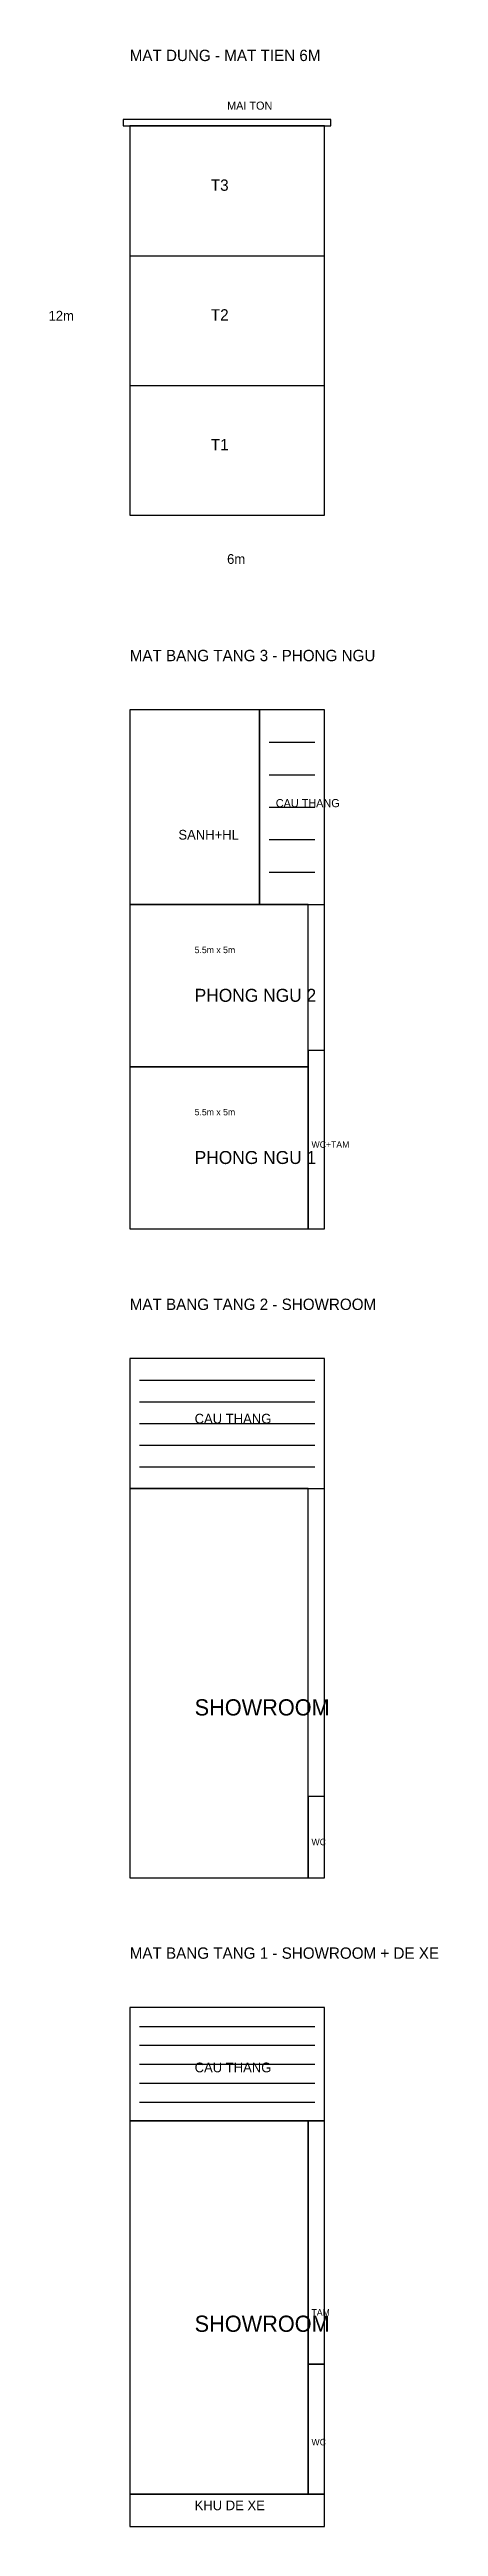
# Model space of a CAD drawing. Header units: millimetres. Extents: x -2469 to 9511, y 0 to 76355.
import ezdxf

# ---------------------------------------------------------------- set-up
doc = ezdxf.new("R2010")
doc.units = ezdxf.units.MM
for name, color, linetype in [('DIM', 3, 'Continuous'), ('HATCH', 5, 'Continuous'), ('INNER', 4, 'Continuous'), ('STAIR', 1, 'Continuous'), ('TEXT', 2, 'Continuous'), ('WALL', 7, 'Continuous')]:
    doc.layers.add(name, color=color, linetype=linetype)

msp = doc.modelspace()

# ---------------------------------------------------------------- linework, layer by layer
at = {"layer": 'DIM'}
for p, q in [((0, 70000), (6000, 70000)), ((0, 66000), (6000, 66000))]:
    msp.add_line(p, q, dxfattribs=at)
msp.add_lwpolyline([(0, 0), (6000, 0), (6000, 16000), (0, 16000), (0, 0)], close=True, dxfattribs=at)
at = {"layer": 'HATCH'}
for points in [[(-200, 74000), (6200, 74000), (6200, 74200), (-200, 74200), (-200, 74000)], [(0, 0), (6000, 0), (6000, 1000), (0, 1000), (0, 0)]]:
    msp.add_lwpolyline(points, close=True, dxfattribs=at)
at = {"layer": 'INNER'}
for points in [[(0, 50000), (4000, 50000), (4000, 56000), (0, 56000), (0, 50000)], [(4000, 50000), (6000, 50000), (6000, 56000), (4000, 56000), (4000, 50000)], [(0, 45000), (5500, 45000), (5500, 50000), (0, 50000), (0, 45000)], [(5500, 40000), (6000, 40000), (6000, 45500), (5500, 45500), (5500, 40000)], [(0, 40000), (5500, 40000), (5500, 45000), (0, 45000), (0, 40000)], [(0, 32000), (6000, 32000), (6000, 36000), (0, 36000), (0, 32000)], [(0, 20000), (5500, 20000), (5500, 32000), (0, 32000), (0, 20000)], [(5500, 20000), (6000, 20000), (6000, 22500), (5500, 22500), (5500, 20000)], [(0, 12500), (6000, 12500), (6000, 16000), (0, 16000), (0, 12500)], [(0, 1000), (5500, 1000), (5500, 12500), (0, 12500), (0, 1000)], [(5500, 5000), (6000, 5000), (6000, 12500), (5500, 12500), (5500, 5000)], [(5500, 1000), (6000, 1000), (6000, 5000), (5500, 5000), (5500, 1000)]]:
    msp.add_lwpolyline(points, close=True, dxfattribs=at)
at = {"layer": 'STAIR'}
for p, q in [((4300, 55000), (5700, 55000)), ((4300, 54000), (5700, 54000)), ((4300, 53000), (5700, 53000)), ((4300, 52000), (5700, 52000)), ((4300, 51000), (5700, 51000)), ((4300, 50000), (5700, 50000)), ((300, 35333), (5700, 35333)), ((300, 34667), (5700, 34667)), ((300, 34000), (5700, 34000)), ((300, 33333), (5700, 33333)), ((300, 32667), (5700, 32667)), ((300, 32000), (5700, 32000)), ((300, 15417), (5700, 15417)), ((300, 14833), (5700, 14833)), ((300, 14250), (5700, 14250)), ((300, 13667), (5700, 13667)), ((300, 13083), (5700, 13083)), ((300, 12500), (5700, 12500))]:
    msp.add_line(p, q, dxfattribs=at)
at = {"layer": 'WALL'}
for points in [[(0, 62000), (6000, 62000), (6000, 74000), (0, 74000), (0, 62000)], [(0, 40000), (6000, 40000), (6000, 56000), (0, 56000), (0, 40000)], [(0, 20000), (6000, 20000), (6000, 36000), (0, 36000), (0, 20000)], [(0, 1000), (6000, 1000), (6000, 16000), (0, 16000), (0, 1000)]]:
    msp.add_lwpolyline(points, close=True, dxfattribs=at)

# ---------------------------------------------------------------- texts
at = {"layer": 'TEXT'}
for s, height, p in [('MAT DUNG - MAT TIEN 6M', 350, (0, 76000)), ('MAI TON', 250, (3000, 74500)), ('T3', 350, (2500, 72000)), ('12m', 300, (-2500, 68000)), ('T2', 350, (2500, 68000)), ('T1', 350, (2500, 64000)), ('6m', 300, (3000, 60500)), ('MAT BANG TANG 3 - PHONG NGU', 350, (0, 57500)), ('CAU THANG', 250, (4500, 53000)), ('SANH+HL', 300, (1500, 52000)), ('5.5m x 5m', 200, (2000, 48500)), ('PHONG NGU 2', 400, (2000, 47000)), ('5.5m x 5m', 200, (2000, 43500)), ('PHONG NGU 1', 400, (2000, 42000)), ('WC+TAM', 200, (5600, 42500)), ('MAT BANG TANG 2 - SHOWROOM', 350, (0, 37500)), ('CAU THANG', 300, (2000, 34000)), ('SHOWROOM', 500, (2000, 25000)), ('WC', 200, (5600, 21000)), ('MAT BANG TANG 1 - SHOWROOM + DE XE', 350, (0, 17500)), ('CAU THANG', 300, (2000, 14000)), ('SHOWROOM', 500, (2000, 6000)), ('TAM', 200, (5600, 6500)), ('WC', 200, (5600, 2500)), ('KHU DE XE', 300, (2000, 500))]:
    msp.add_text(s, height=height, dxfattribs=at).set_placement(p)

doc.saveas('drawing.dxf')
